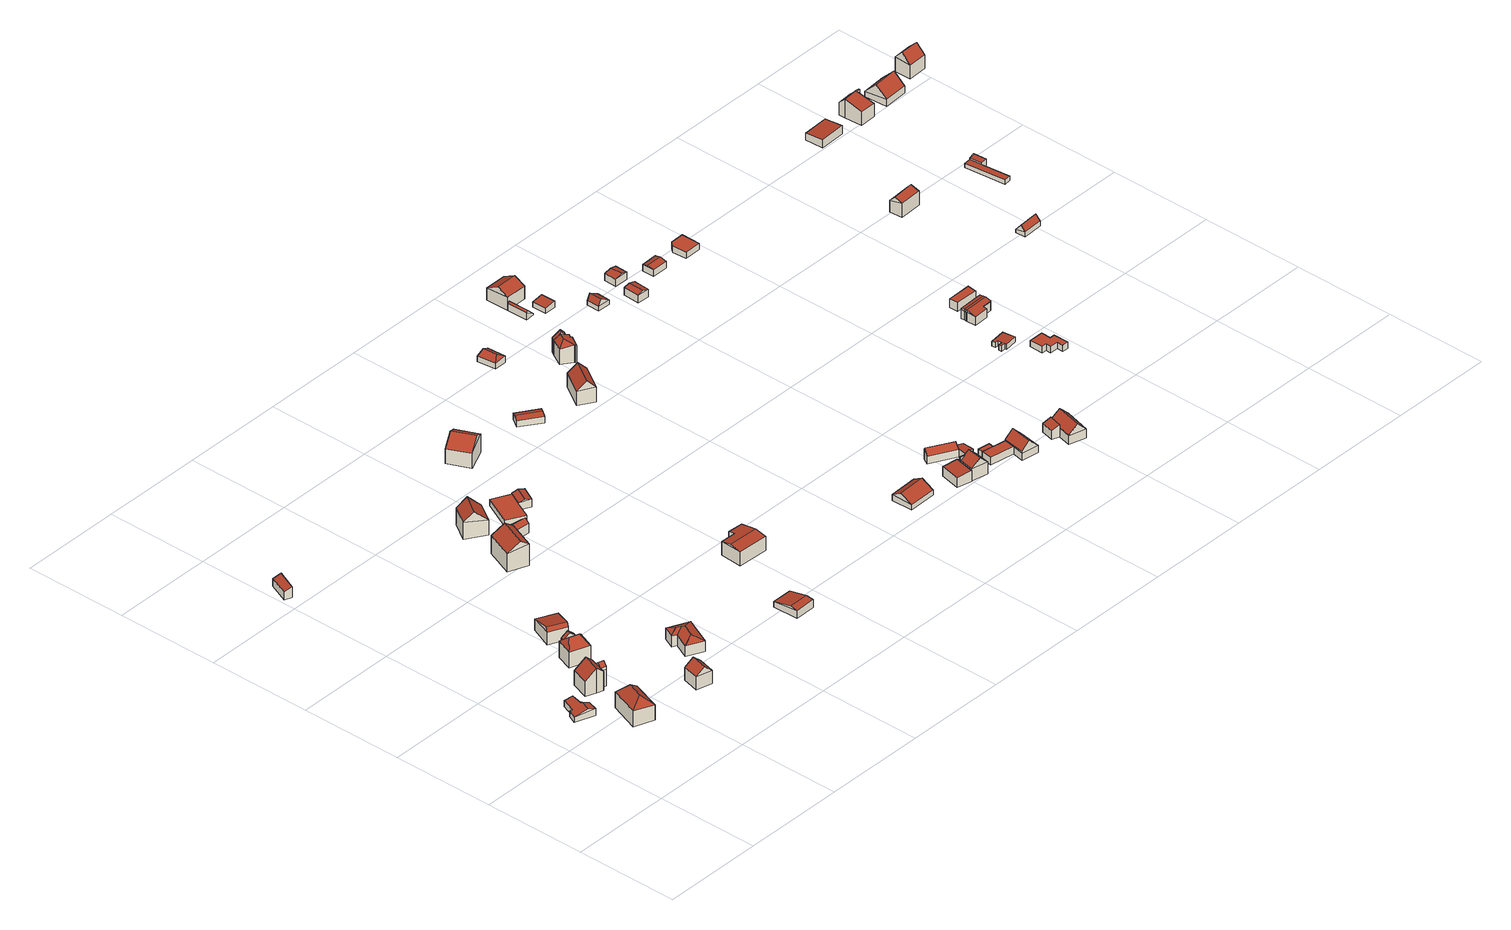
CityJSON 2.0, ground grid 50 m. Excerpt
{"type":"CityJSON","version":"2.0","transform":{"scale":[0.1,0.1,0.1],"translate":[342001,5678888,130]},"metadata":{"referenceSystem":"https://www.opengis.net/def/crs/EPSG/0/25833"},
"CityObjects":{
"building1":{"type":"Building","attributes":{"Dachtyp_tdc":"tdcFreeFormRoof","Gemeindeschluessel":14729160,"Dachneigung":15.78,"QualitaetDacherkennung":44,"Geometrietyp2DReferenz":"3000","function":"31001_9998","roofType":"5000","measuredHeight":4.39},"geometry":[{"type":"MultiSurface","lod":"2","boundaries":[[[0,1,2,3]],[[1,4,5,2]],[[4,6,7,5]],[[6,8,9,7]],[[8,10,11,9]],[[10,12,13,11]],[[12,14,15,13]],[[14,0,3,15]],[[16,17,10,8,6,4,1,0]],[[14,12,17,16]],[[12,10,17]],[[0,14,16]],[[3,2,5,7,9,11,13,15]]],"semantics":{"surfaces":[{"type":"WallSurface"},{"type":"RoofSurface"},{"type":"GroundSurface"}],"values":[0,0,0,0,0,0,0,0,1,1,0,0,2]}}]},
"building2":{"type":"Building","attributes":{"Gemeindeschluessel":14729160,"Dachtyp_tdc":"tdcHipRoof","Dachneigung":43.1,"QualitaetDacherkennung":54,"Geometrietyp2DReferenz":"3000","function":"31001_9998","roofType":"3200","measuredHeight":12.59},"geometry":[{"type":"MultiSurface","lod":"2","boundaries":[[[18,19,20,21]],[[19,22,23,20]],[[22,24,25,23]],[[24,18,21,25]],[[22,19,26]],[[18,24,27]],[[19,18,27,26]],[[24,22,26,27]],[[21,20,23,25]]],"semantics":{"surfaces":[{"type":"WallSurface"},{"type":"RoofSurface"},{"type":"GroundSurface"}],"values":[0,0,0,0,1,1,1,1,2]}}]},
"building3":{"type":"Building","attributes":{"Gemeindeschluessel":14729160,"Geometrietyp2DReferenz":"3000","function":"31001_9998","roofType":"9999"},"children":["building3-1","building3-2"]},
"building3-1":{"type":"BuildingPart","attributes":{"Dachtyp_tdc":"tdcGableRoof","Dachneigung":42.29,"QualitaetDacherkennung":37,"Geometrietyp2DReferenz":"3000","roofType":"3100","measuredHeight":12.21},"parents":["building3"],"geometry":[{"type":"MultiSurface","lod":"2","boundaries":[[[28,29,30,31,32]],[[29,33,34,30]],[[33,35,36,34]],[[35,37,38,36]],[[37,39,40,38]],[[39,41,42,40]],[[41,43,44,42]],[[43,45,46,44]],[[45,47,46]],[[41,39,37,35]],[[35,33,29,28,48,45,43,41]],[[31,30,34,36,38,40,42,44,46]],[[48,47,45]],[[32,31,46,47]],[[28,32,47,48]]],"semantics":{"surfaces":[{"type":"WallSurface"},{"type":"RoofSurface"},{"type":"GroundSurface"},{"type":"ClosureSurface"}],"values":[0,0,0,0,0,0,0,0,0,1,1,2,0,3,3]}}]},
"building3-2":{"type":"BuildingPart","attributes":{"Dachtyp_tdc":"tdcGableRoof","Dachneigung":42.55,"QualitaetDacherkennung":72,"Geometrietyp2DReferenz":"3000","roofType":"3100","measuredHeight":11.55},"parents":["building3"],"geometry":[{"type":"MultiSurface","lod":"2","boundaries":[[[49,32,31,30]],[[47,50,51,46]],[[50,52,53,51]],[[52,49,30,53]],[[29,54,55,56,28]],[[47,48,56,55,50]],[[49,29,28,32]],[[52,54,29,49]],[[50,55,54,52]],[[30,31,46,51,53]],[[46,31,32,47]],[[28,56,48]],[[32,28,48,47]]],"semantics":{"surfaces":[{"type":"WallSurface"},{"type":"RoofSurface"},{"type":"GroundSurface"},{"type":"ClosureSurface"}],"values":[0,0,0,0,1,1,0,0,0,2,3,0,3]}}]},
"building4":{"type":"Building","attributes":{"Dachtyp_tdc":"tdcGableRoof","Gemeindeschluessel":14729160,"Dachneigung":39.37,"QualitaetDacherkennung":72,"Geometrietyp2DReferenz":"3000","function":"31001_9998","roofType":"3100","measuredHeight":9.88},"geometry":[{"type":"MultiSurface","lod":"2","boundaries":[[[57,58,59,60]],[[58,61,62,59]],[[61,63,64,62]],[[63,57,60,64]],[[61,58,65]],[[57,63,66]],[[58,57,66,65]],[[63,61,65,66]],[[60,59,62,64]]],"semantics":{"surfaces":[{"type":"WallSurface"},{"type":"RoofSurface"},{"type":"GroundSurface"}],"values":[0,0,0,0,0,0,1,1,2]}}]},
"building5":{"type":"Building","attributes":{"Gemeindeschluessel":14729160,"Geometrietyp2DReferenz":"3000","function":"31001_9998","roofType":"9999"},"children":["building5-1","building5-2"]},
"building5-1":{"type":"BuildingPart","attributes":{"Dachtyp_tdc":"tdcHipRoof","Dachneigung":42.04,"QualitaetDacherkennung":51,"Geometrietyp2DReferenz":"3000","roofType":"3200","measuredHeight":11.71},"parents":["building5"],"geometry":[{"type":"MultiSurface","lod":"2","boundaries":[[[67,68,69,70]],[[68,71,72,69]],[[71,73,72]],[[74,75,76]],[[74,77,78,75]],[[77,79,80,78]],[[79,67,70,80]],[[68,67,81]],[[79,77,82]],[[67,79,82,81]],[[71,68,81,82,77,74,83]],[[70,69,72,75,78,80]],[[83,73,71]],[[76,75,72,73]],[[76,73,83,74]]],"semantics":{"surfaces":[{"type":"WallSurface"},{"type":"RoofSurface"},{"type":"GroundSurface"},{"type":"ClosureSurface"}],"values":[0,0,0,0,0,0,0,1,1,1,1,2,0,3,3]}}]},
"building5-2":{"type":"BuildingPart","attributes":{"Dachtyp_tdc":"tdcGableRoof","Dachneigung":41.2,"QualitaetDacherkennung":35,"Geometrietyp2DReferenz":"3000","roofType":"3100","measuredHeight":10.61},"parents":["building5"],"geometry":[{"type":"MultiSurface","lod":"2","boundaries":[[[84,76,75,85]],[[73,86,87,72]],[[86,84,85,87]],[[84,86,88]],[[76,84,88,89,74]],[[86,73,83,89,88]],[[85,75,72,87]],[[73,72,75,76]],[[74,89,83]],[[76,74,83,73]]],"semantics":{"surfaces":[{"type":"WallSurface"},{"type":"RoofSurface"},{"type":"GroundSurface"},{"type":"ClosureSurface"}],"values":[0,0,0,0,1,1,2,3,0,3]}}]},
"building6":{"type":"Building","attributes":{"Dachtyp_tdc":"tdcPolyFlatRoof","Gemeindeschluessel":14729160,"Dachneigung":21.93,"QualitaetDacherkennung":85,"Geometrietyp2DReferenz":"3000","function":"31001_2000","roofType":"2100","measuredHeight":5.42},"geometry":[{"type":"MultiSurface","lod":"2","boundaries":[[[90,91,92,93]],[[91,94,95,92]],[[94,96,97,95]],[[96,90,93,97]],[[96,94,91,90]],[[93,92,95,97]]],"semantics":{"surfaces":[{"type":"WallSurface"},{"type":"RoofSurface"},{"type":"GroundSurface"}],"values":[0,0,0,0,1,2]}}]},
"building7":{"type":"Building","attributes":{"Dachtyp_tdc":"tdcGableRoof","Gemeindeschluessel":14729160,"Dachneigung":13.6,"QualitaetDacherkennung":39,"Geometrietyp2DReferenz":"3000","function":"31001_9998","roofType":"3100","measuredHeight":8.2},"geometry":[{"type":"MultiSurface","lod":"2","boundaries":[[[98,99,100,101]],[[99,102,103,100]],[[102,104,105,103]],[[104,98,101,105]],[[102,99,106]],[[98,104,107]],[[99,98,107,106]],[[104,102,106,107]],[[101,100,103,105]]],"semantics":{"surfaces":[{"type":"WallSurface"},{"type":"RoofSurface"},{"type":"GroundSurface"}],"values":[0,0,0,0,0,0,1,1,2]}}]},
"building8":{"type":"Building","attributes":{"Dachtyp_tdc":"tdcFreeFormRoof","Gemeindeschluessel":14729160,"Dachneigung":24.15,"QualitaetDacherkennung":63,"Geometrietyp2DReferenz":"3000","function":"31001_9998","roofType":"5000","measuredHeight":7.41},"geometry":[{"type":"MultiSurface","lod":"2","boundaries":[[[108,109,110,111]],[[109,112,113,110]],[[112,114,115,113]],[[114,116,117,115]],[[116,118,119,117]],[[118,108,111,119]],[[120,118,116]],[[121,120,116,114]],[[122,123,121,114,112]],[[122,112,109]],[[123,122,109,108]],[[120,121,123,108,118]],[[111,110,113,115,117,119]]],"semantics":{"surfaces":[{"type":"WallSurface"},{"type":"RoofSurface"},{"type":"GroundSurface"}],"values":[0,0,0,0,0,0,1,1,1,1,1,1,2]}}]},
"building9":{"type":"Building","attributes":{"Dachtyp_tdc":"tdcGableRoof","Gemeindeschluessel":14729160,"Dachneigung":10.06,"QualitaetDacherkennung":46,"Geometrietyp2DReferenz":"3000","function":"31001_9998","roofType":"3100","measuredHeight":4.58},"geometry":[{"type":"MultiSurface","lod":"2","boundaries":[[[124,125,126,127]],[[125,128,129,126]],[[128,130,131,129]],[[130,124,127,131]],[[128,125,132]],[[124,130,133]],[[125,124,133,132]],[[130,128,132,133]],[[127,126,129,131]]],"semantics":{"surfaces":[{"type":"WallSurface"},{"type":"RoofSurface"},{"type":"GroundSurface"}],"values":[0,0,0,0,0,0,1,1,2]}}]},
"building10":{"type":"Building","attributes":{"Dachtyp_tdc":"tdcGableRoof","Gemeindeschluessel":14729160,"Dachneigung":33.8,"QualitaetDacherkennung":54,"Geometrietyp2DReferenz":"3000","function":"31001_9998","roofType":"3100","measuredHeight":13.29},"geometry":[{"type":"MultiSurface","lod":"2","boundaries":[[[134,135,136,137]],[[135,138,139,136]],[[138,140,141,139]],[[140,134,137,141]],[[138,135,142]],[[134,140,143]],[[135,134,143,142]],[[140,138,142,143]],[[137,136,139,141]]],"semantics":{"surfaces":[{"type":"WallSurface"},{"type":"RoofSurface"},{"type":"GroundSurface"}],"values":[0,0,0,0,0,0,1,1,2]}}]},
"building11":{"type":"Building","attributes":{"Dachtyp_tdc":"tdcFreeFormRoof","Gemeindeschluessel":14729160,"Dachneigung":38.98,"QualitaetDacherkennung":52,"Geometrietyp2DReferenz":"3000","function":"31001_9998","roofType":"5000","measuredHeight":6.26},"geometry":[{"type":"MultiSurface","lod":"2","boundaries":[[[144,145,146,147]],[[145,148,149,146]],[[148,150,151,149]],[[150,152,153,151]],[[152,154,155,153]],[[154,156,157,155]],[[156,158,159,157]],[[158,160,161,159]],[[160,144,147,161]],[[144,162,163,145]],[[162,160,158,156,154,152,150,148,163]],[[144,160,162]],[[148,145,163]],[[147,146,149,151,153,155,157,159,161]]],"semantics":{"surfaces":[{"type":"WallSurface"},{"type":"RoofSurface"},{"type":"GroundSurface"}],"values":[0,0,0,0,0,0,0,0,0,1,1,0,0,2]}}]},
"building12":{"type":"Building","attributes":{"Dachtyp_tdc":"tdcGableRoof","Gemeindeschluessel":14729160,"Dachneigung":41.48,"QualitaetDacherkennung":43,"Geometrietyp2DReferenz":"3000","function":"31001_9998","roofType":"3100","measuredHeight":13.01},"geometry":[{"type":"MultiSurface","lod":"2","boundaries":[[[164,165,166,167]],[[165,168,169,166]],[[168,170,171,169]],[[170,164,167,171]],[[168,165,172]],[[164,170,173]],[[165,164,173,172]],[[170,168,172,173]],[[167,166,169,171]]],"semantics":{"surfaces":[{"type":"WallSurface"},{"type":"RoofSurface"},{"type":"GroundSurface"}],"values":[0,0,0,0,0,0,1,1,2]}}]},
"building13":{"type":"Building","attributes":{"Dachtyp_tdc":"tdcFreeFormRoof","Gemeindeschluessel":14729160,"Dachneigung":10.41,"QualitaetDacherkennung":67,"Geometrietyp2DReferenz":"3000","function":"31001_9998","roofType":"5000","measuredHeight":7.82},"geometry":[{"type":"MultiSurface","lod":"2","boundaries":[[[174,175,176,177]],[[175,178,179,176]],[[178,180,181,179]],[[180,182,183,181]],[[182,184,185,183]],[[184,174,177,185]],[[174,186,187,175]],[[186,184,182,180,178,187]],[[178,175,187]],[[174,184,186]],[[177,176,179,181,183,185]]],"semantics":{"surfaces":[{"type":"WallSurface"},{"type":"RoofSurface"},{"type":"GroundSurface"}],"values":[0,0,0,0,0,0,1,1,0,0,2]}}]},
"building14":{"type":"Building","attributes":{"Gemeindeschluessel":14729160,"Geometrietyp2DReferenz":"3000","function":"31001_9998","roofType":"9999"},"children":["building14-1","building14-2"]},
"building14-1":{"type":"BuildingPart","attributes":{"Dachtyp_tdc":"tdcPolyFlatRoof","Dachneigung":0,"QualitaetDacherkennung":0,"Geometrietyp2DReferenz":"3000","roofType":"9999","measuredHeight":3},"parents":["building14"],"geometry":[{"type":"MultiSurface","lod":"2","boundaries":[[[188,189,190,191,192]],[[192,191,193,194]],[[191,190,195,193]],[[190,189,196,195]],[[188,192,194,197]],[[194,193,195,196,197]],[[197,196,189,188]]],"semantics":{"surfaces":[{"type":"RoofSurface"},{"type":"WallSurface"},{"type":"GroundSurface"},{"type":"ClosureSurface"}],"values":[0,1,1,1,1,2,3]}}]},
"building14-2":{"type":"BuildingPart","attributes":{"Dachtyp_tdc":"tdcGableRoof","Dachneigung":21.95,"QualitaetDacherkennung":42,"Geometrietyp2DReferenz":"3000","roofType":"3100","measuredHeight":4.73},"parents":["building14"],"geometry":[{"type":"MultiSurface","lod":"2","boundaries":[[[198,199,200,201]],[[199,202,188,197,200]],[[203,198,201,196,189]],[[202,199,204]],[[198,203,205]],[[199,198,205,204]],[[203,202,204,205]],[[201,200,197,196]],[[203,189,188,202]],[[189,196,197,188]]],"semantics":{"surfaces":[{"type":"WallSurface"},{"type":"RoofSurface"},{"type":"GroundSurface"},{"type":"ClosureSurface"}],"values":[0,0,0,0,0,1,1,2,0,3]}}]},
"building15":{"type":"Building","attributes":{"Dachtyp_tdc":"tdcGableRoof","Gemeindeschluessel":14729160,"Dachneigung":32.4,"QualitaetDacherkennung":61,"Geometrietyp2DReferenz":"3000","function":"31001_9998","roofType":"3100","measuredHeight":11.78},"geometry":[{"type":"MultiSurface","lod":"2","boundaries":[[[206,207,208,209]],[[207,210,211,208]],[[210,212,213,211]],[[212,206,209,213]],[[210,207,214]],[[206,212,215]],[[207,206,215,214]],[[212,210,214,215]],[[209,208,211,213]]],"semantics":{"surfaces":[{"type":"WallSurface"},{"type":"RoofSurface"},{"type":"GroundSurface"}],"values":[0,0,0,0,0,0,1,1,2]}}]},
"building16":{"type":"Building","attributes":{"Dachtyp_tdc":"tdcGableRoof","Gemeindeschluessel":14729160,"Dachneigung":29.49,"QualitaetDacherkennung":84,"Geometrietyp2DReferenz":"3000","function":"31001_9998","roofType":"3100","measuredHeight":5.77},"geometry":[{"type":"MultiSurface","lod":"2","boundaries":[[[216,217,218,219]],[[217,220,221,218]],[[220,222,223,221]],[[222,216,219,223]],[[220,217,224]],[[216,222,225]],[[217,216,225,224]],[[222,220,224,225]],[[219,218,221,223]]],"semantics":{"surfaces":[{"type":"WallSurface"},{"type":"RoofSurface"},{"type":"GroundSurface"}],"values":[0,0,0,0,0,0,1,1,2]}}]},
"building17":{"type":"Building","attributes":{"Dachtyp_tdc":"tdcGableRoof","Gemeindeschluessel":14729160,"Dachneigung":13.82,"QualitaetDacherkennung":46,"Geometrietyp2DReferenz":"3000","function":"31001_9998","roofType":"3100","measuredHeight":3.75},"geometry":[{"type":"MultiSurface","lod":"2","boundaries":[[[226,227,228,229]],[[227,230,231,228]],[[230,232,233,231]],[[232,226,229,233]],[[230,227,234]],[[226,232,235]],[[227,226,235,234]],[[232,230,234,235]],[[229,228,231,233]]],"semantics":{"surfaces":[{"type":"WallSurface"},{"type":"RoofSurface"},{"type":"GroundSurface"}],"values":[0,0,0,0,0,0,1,1,2]}}]},
"building18":{"type":"Building","attributes":{"Gemeindeschluessel":14729160,"Geometrietyp2DReferenz":"3000","function":"31001_9998","roofType":"9999"},"children":["building18-1","building18-2"]},
"building18-1":{"type":"BuildingPart","attributes":{"Dachtyp_tdc":"tdcPolyFlatRoof","Dachneigung":4.32,"QualitaetDacherkennung":76,"Geometrietyp2DReferenz":"3000","roofType":"2100","measuredHeight":5.36},"parents":["building18"],"geometry":[{"type":"MultiSurface","lod":"2","boundaries":[[[236,237,238,239,240]],[[241,242,243,244]],[[242,245,246,243]],[[245,236,240,246]],[[245,242,241,247,237,236]],[[240,239,244,243,246]],[[247,238,237]],[[244,239,238,247,241]]],"semantics":{"surfaces":[{"type":"WallSurface"},{"type":"RoofSurface"},{"type":"GroundSurface"},{"type":"ClosureSurface"}],"values":[0,0,0,0,1,2,0,3]}}]},
"building18-2":{"type":"BuildingPart","attributes":{"Dachtyp_tdc":"tdcGableRoof","Dachneigung":67.77,"QualitaetDacherkennung":20,"Geometrietyp2DReferenz":"3000","roofType":"3100","measuredHeight":7.84},"parents":["building18"],"geometry":[{"type":"MultiSurface","lod":"2","boundaries":[[[248,249,241,244,250]],[[238,251,252,239]],[[251,248,250,252]],[[238,247,249,253]],[[248,251,254]],[[249,248,254,253]],[[251,238,253,254]],[[250,244,239,252]],[[247,241,249]],[[238,239,244,241,247]]],"semantics":{"surfaces":[{"type":"WallSurface"},{"type":"RoofSurface"},{"type":"GroundSurface"},{"type":"ClosureSurface"}],"values":[0,0,0,0,0,1,1,2,0,3]}}]},
"building19":{"type":"Building","attributes":{"Dachtyp_tdc":"tdcFreeFormRoof","Gemeindeschluessel":14729160,"Dachneigung":42.91,"QualitaetDacherkennung":80,"Geometrietyp2DReferenz":"3000","function":"31001_9998","roofType":"5000","measuredHeight":9.68},"geometry":[{"type":"MultiSurface","lod":"2","boundaries":[[[255,256,257,258]],[[256,259,260,257]],[[259,261,262,260]],[[261,263,264,262]],[[263,255,258,264]],[[265,266,259,256]],[[255,263,267,266,265]],[[261,267,263]],[[259,266,267,261]],[[255,265,256]],[[258,257,260,262,264]]],"semantics":{"surfaces":[{"type":"WallSurface"},{"type":"RoofSurface"},{"type":"GroundSurface"}],"values":[0,0,0,0,0,1,1,0,0,0,2]}}]},
"building20":{"type":"Building","attributes":{"Dachtyp_tdc":"tdcHipAndGableRoof","Gemeindeschluessel":14729160,"Dachneigung":26.84,"QualitaetDacherkennung":78,"Geometrietyp2DReferenz":"3000","function":"31001_9998","roofType":"5000","measuredHeight":4.52},"geometry":[{"type":"MultiSurface","lod":"2","boundaries":[[[268,269,270,271]],[[269,272,273,270]],[[272,274,275,273]],[[274,268,271,275]],[[272,269,276]],[[268,274,277]],[[269,268,277,276]],[[274,272,276,277]],[[271,270,273,275]]],"semantics":{"surfaces":[{"type":"WallSurface"},{"type":"RoofSurface"},{"type":"GroundSurface"}],"values":[0,0,0,0,1,0,1,1,2]}}]},
"building21":{"type":"Building","attributes":{"Gemeindeschluessel":14729160,"Geometrietyp2DReferenz":"3000","function":"31001_9998","roofType":"9999"},"children":["building21-1","building21-2"]},
"building21-1":{"type":"BuildingPart","attributes":{"Dachtyp_tdc":"tdcGableRoof","Dachneigung":48.45,"QualitaetDacherkennung":64,"Geometrietyp2DReferenz":"3000","roofType":"3100","measuredHeight":6.43},"parents":["building21"],"geometry":[{"type":"MultiSurface","lod":"2","boundaries":[[[278,279,280,281]],[[279,282,283,280]],[[282,284,285,286,283]],[[282,279,287]],[[278,288,284,289]],[[279,278,289,287]],[[284,282,287,289]],[[281,280,283,286]],[[288,285,284]],[[278,281,286,285,288]]],"semantics":{"surfaces":[{"type":"WallSurface"},{"type":"RoofSurface"},{"type":"GroundSurface"},{"type":"ClosureSurface"}],"values":[0,0,0,0,0,1,1,2,0,3]}}]},
"building21-2":{"type":"BuildingPart","attributes":{"Dachtyp_tdc":"tdcPolyFlatRoof","Dachneigung":4.22,"QualitaetDacherkennung":86,"Geometrietyp2DReferenz":"3000","roofType":"2100","measuredHeight":4.33},"parents":["building21"],"geometry":[{"type":"MultiSurface","lod":"2","boundaries":[[[290,291,278,281,292]],[[285,293,294,286]],[[293,295,296,294]],[[295,290,292,296]],[[295,293,285,288,291,290]],[[292,281,286,294,296]],[[288,278,291]],[[285,286,281,278,288]]],"semantics":{"surfaces":[{"type":"WallSurface"},{"type":"RoofSurface"},{"type":"GroundSurface"},{"type":"ClosureSurface"}],"values":[0,0,0,0,1,2,0,3]}}]},
"building22":{"type":"Building","attributes":{"Dachtyp_tdc":"tdcGableRoof","Gemeindeschluessel":14729160,"Dachneigung":42.05,"QualitaetDacherkennung":57,"Geometrietyp2DReferenz":"3000","function":"31001_9998","roofType":"3100","measuredHeight":11.28},"geometry":[{"type":"MultiSurface","lod":"2","boundaries":[[[297,298,299,300]],[[298,301,302,299]],[[301,303,304,302]],[[303,297,300,304]],[[301,298,305]],[[297,303,306]],[[298,297,306,305]],[[303,301,305,306]],[[300,299,302,304]]],"semantics":{"surfaces":[{"type":"WallSurface"},{"type":"RoofSurface"},{"type":"GroundSurface"}],"values":[0,0,0,0,0,0,1,1,2]}}]},
"building23":{"type":"Building","attributes":{"Gemeindeschluessel":14729160,"Geometrietyp2DReferenz":"3000","function":"31001_9998","roofType":"9999"},"children":["building23-1","building23-2"]},
"building23-1":{"type":"BuildingPart","attributes":{"Dachtyp_tdc":"tdcPolyFlatRoof","Dachneigung":0,"QualitaetDacherkennung":80,"Geometrietyp2DReferenz":"3000","roofType":"1000","measuredHeight":3.8},"parents":["building23"],"geometry":[{"type":"MultiSurface","lod":"2","boundaries":[[[307,308,309,310]],[[308,311,312,309]],[[311,313,314,312]],[[315,307,310,316]],[[315,313,311,308,307]],[[310,309,312,314,316]],[[316,314,313,315]]],"semantics":{"surfaces":[{"type":"WallSurface"},{"type":"RoofSurface"},{"type":"GroundSurface"},{"type":"ClosureSurface"}],"values":[0,0,0,0,1,2,3]}}]},
"building23-2":{"type":"BuildingPart","attributes":{"Dachtyp_tdc":"tdcPolyFlatRoof","Dachneigung":0,"QualitaetDacherkennung":75,"Geometrietyp2DReferenz":"3000","roofType":"1000","measuredHeight":3.8},"parents":["building23"],"geometry":[{"type":"MultiSurface","lod":"2","boundaries":[[[317,318,314,313]],[[317,319,320,318]],[[319,315,316,320]],[[315,319,317,313]],[[314,318,320,316]],[[313,314,316,315]]],"semantics":{"surfaces":[{"type":"WallSurface"},{"type":"RoofSurface"},{"type":"GroundSurface"},{"type":"ClosureSurface"}],"values":[0,0,0,1,2,3]}}]},
"building24":{"type":"Building","attributes":{"Gemeindeschluessel":14729160,"Geometrietyp2DReferenz":"3000","function":"31001_9998","roofType":"9999"},"children":["building24-1","building24-2"]},
"building24-1":{"type":"BuildingPart","attributes":{"Dachtyp_tdc":"tdcHipAndGableRoof","Dachneigung":17.71,"QualitaetDacherkennung":34,"Geometrietyp2DReferenz":"3000","roofType":"5000","measuredHeight":9.92},"parents":["building24"],"geometry":[{"type":"MultiSurface","lod":"2","boundaries":[[[321,322,323,324,325]],[[322,326,327,323]],[[326,328,329,327]],[[328,330,331,329]],[[330,332,333,331]],[[332,334,335,333]],[[334,336,337,335]],[[336,338,339,340,337]],[[336,334,341]],[[334,332,330,328,326,322,321,342,343,341]],[[343,344,338,336,341]],[[324,323,327,329,331,333,335,337,340,345]],[[344,339,338]],[[345,340,339,346]],[[346,339,344,343]],[[321,325,342]],[[325,324,345,346]],[[325,346,343,342]]],"semantics":{"surfaces":[{"type":"WallSurface"},{"type":"RoofSurface"},{"type":"GroundSurface"},{"type":"ClosureSurface"}],"values":[0,0,0,0,0,0,0,0,1,1,1,2,0,3,3,0,3,3]}}]},
"building24-2":{"type":"BuildingPart","attributes":{"Dachtyp_tdc":"tdcGableRoof","Dachneigung":44.93,"QualitaetDacherkennung":62,"Geometrietyp2DReferenz":"3000","roofType":"3100","measuredHeight":10.61},"parents":["building24"],"geometry":[{"type":"MultiSurface","lod":"2","boundaries":[[[339,347,348,340]],[[347,349,350,348]],[[349,325,324,350]],[[349,347,351]],[[347,339,344,352,351]],[[325,349,351,352,342]],[[340,348,350,324,345]],[[339,340,345,346]],[[346,345,324,325]],[[342,352,344,343]],[[346,343,344,339]],[[325,342,343,346]]],"semantics":{"surfaces":[{"type":"WallSurface"},{"type":"RoofSurface"},{"type":"GroundSurface"},{"type":"ClosureSurface"}],"values":[0,0,0,0,1,1,2,3,3,0,3,3]}}]},
"building25":{"type":"Building","attributes":{"Dachtyp_tdc":"tdcGableRoof","Gemeindeschluessel":14729160,"Dachneigung":45.13,"QualitaetDacherkennung":85,"Geometrietyp2DReferenz":"3000","function":"31001_9998","roofType":"3100","measuredHeight":8.24},"geometry":[{"type":"MultiSurface","lod":"2","boundaries":[[[353,354,355,356]],[[354,357,358,355]],[[357,359,360,358]],[[359,361,362,360]],[[361,353,356,362]],[[361,363,364,353]],[[365,366,364,363,367]],[[359,367,363,361]],[[357,365,367,359]],[[354,366,365,357]],[[353,364,366,354]],[[356,355,358,360,362]]],"semantics":{"surfaces":[{"type":"WallSurface"},{"type":"RoofSurface"},{"type":"GroundSurface"}],"values":[0,0,0,0,0,1,1,0,0,0,0,2]}}]},
"building26":{"type":"Building","attributes":{"Gemeindeschluessel":14729160,"Geometrietyp2DReferenz":"3000","function":"31001_9998","roofType":"9999"},"children":["building26-1","building26-2"]},
"building26-1":{"type":"BuildingPart","attributes":{"Dachtyp_tdc":"tdcGableRoof","Dachneigung":45.4,"QualitaetDacherkennung":64,"Geometrietyp2DReferenz":"3000","roofType":"3100","measuredHeight":4.21},"parents":["building26"],"geometry":[{"type":"MultiSurface","lod":"2","boundaries":[[[368,369,370,371]],[[372,373,374,375]],[[373,368,371,374]],[[368,373,376]],[[369,368,376,377]],[[373,372,377,376]],[[371,370,375,374]],[[372,375,370,369]],[[372,369,377]]],"semantics":{"surfaces":[{"type":"WallSurface"},{"type":"RoofSurface"},{"type":"GroundSurface"},{"type":"ClosureSurface"}],"values":[0,0,0,0,1,1,2,3,3]}}]},
"building26-2":{"type":"BuildingPart","attributes":{"Dachtyp_tdc":"tdcGableRoof","Dachneigung":28.82,"QualitaetDacherkennung":89,"Geometrietyp2DReferenz":"3000","roofType":"3100","measuredHeight":9.4},"parents":["building26"],"geometry":[{"type":"MultiSurface","lod":"2","boundaries":[[[378,379,380,381]],[[379,382,383,380]],[[384,378,381,370,369]],[[382,379,385]],[[378,384,386]],[[379,378,386,385]],[[384,382,385,386]],[[381,380,383,375,370]],[[384,369,377,372,375,383,382]],[[369,370,375,372]],[[377,369,372]]],"semantics":{"surfaces":[{"type":"WallSurface"},{"type":"RoofSurface"},{"type":"GroundSurface"},{"type":"ClosureSurface"}],"values":[0,0,0,0,0,1,1,2,0,3,3]}}]},
"building27":{"type":"Building","attributes":{"Gemeindeschluessel":14729160,"Geometrietyp2DReferenz":"3000","function":"31001_9998","roofType":"9999"},"children":["building27-1","building27-2"]},
"building27-1":{"type":"BuildingPart","attributes":{"Dachtyp_tdc":"tdcGableRoof","Dachneigung":43.97,"QualitaetDacherkennung":73,"Geometrietyp2DReferenz":"3000","roofType":"3100","measuredHeight":8.63},"parents":["building27"],"geometry":[{"type":"MultiSurface","lod":"2","boundaries":[[[387,388,389,390]],[[388,391,392,389]],[[391,393,394,392]],[[393,395,396,394]],[[397,398,399,400,401]],[[391,402,401,400]],[[388,402,391]],[[387,397,401,402,388]],[[393,399,398,395]],[[391,400,399,393]],[[396,390,389,392,394]],[[390,396,395,387]],[[395,398,397,387]]],"semantics":{"surfaces":[{"type":"WallSurface"},{"type":"RoofSurface"},{"type":"GroundSurface"},{"type":"ClosureSurface"}],"values":[0,0,0,0,1,1,0,0,0,0,2,3,3]}}]},
"building27-2":{"type":"BuildingPart","attributes":{"Dachtyp_tdc":"tdcPolyFlatRoof","Dachneigung":23.12,"QualitaetDacherkennung":74,"Geometrietyp2DReferenz":"3000","roofType":"2100","measuredHeight":5.92},"parents":["building27"],"geometry":[{"type":"MultiSurface","lod":"2","boundaries":[[[403,404,405,396,395,398]],[[404,406,407,405]],[[406,408,397,387,390,407]],[[408,406,404,403]],[[396,405,407,390]],[[398,397,408,403]],[[395,396,390,387]],[[395,387,397,398]]],"semantics":{"surfaces":[{"type":"WallSurface"},{"type":"RoofSurface"},{"type":"GroundSurface"},{"type":"ClosureSurface"}],"values":[0,0,0,1,2,0,3,3]}}]},
"building28":{"type":"Building","attributes":{"Dachtyp_tdc":"tdcPolyFlatRoof","Gemeindeschluessel":14729160,"Dachneigung":7.46,"QualitaetDacherkennung":95,"Geometrietyp2DReferenz":"3000","function":"31001_9998","roofType":"2100","measuredHeight":3.3},"geometry":[{"type":"MultiSurface","lod":"2","boundaries":[[[409,410,411,412]],[[410,413,414,411]],[[413,415,416,414]],[[415,409,412,416]],[[415,413,410,409]],[[412,411,414,416]]],"semantics":{"surfaces":[{"type":"WallSurface"},{"type":"RoofSurface"},{"type":"GroundSurface"}],"values":[0,0,0,0,1,2]}}]},
"building29":{"type":"Building","attributes":{"Dachtyp_tdc":"tdcGableRoof","Gemeindeschluessel":14729160,"Dachneigung":32.28,"QualitaetDacherkennung":12,"Geometrietyp2DReferenz":"3000","function":"31001_9998","roofType":"3100","measuredHeight":5.38},"geometry":[{"type":"MultiSurface","lod":"2","boundaries":[[[417,418,419,420]],[[418,421,422,419]],[[421,423,424,422]],[[423,417,420,424]],[[421,418,425]],[[417,423,426]],[[418,417,426,425]],[[423,421,425,426]],[[420,419,422,424]]],"semantics":{"surfaces":[{"type":"WallSurface"},{"type":"RoofSurface"},{"type":"GroundSurface"}],"values":[0,0,0,0,0,0,1,1,2]}}]},
"building30":{"type":"Building","attributes":{"Dachtyp_tdc":"tdcGableRoof","Gemeindeschluessel":14729160,"Dachneigung":14.39,"QualitaetDacherkennung":84,"Geometrietyp2DReferenz":"3000","function":"31001_9998","roofType":"3100","measuredHeight":4.55},"geometry":[{"type":"MultiSurface","lod":"2","boundaries":[[[427,428,429,430]],[[428,431,432,429]],[[431,433,434,432]],[[433,427,430,434]],[[431,428,435]],[[427,433,436]],[[428,427,436,435]],[[433,431,435,436]],[[430,429,432,434]]],"semantics":{"surfaces":[{"type":"WallSurface"},{"type":"RoofSurface"},{"type":"GroundSurface"}],"values":[0,0,0,0,0,0,1,1,2]}}]},
"building31":{"type":"Building","attributes":{"Dachtyp_tdc":"tdcGableRoof","Gemeindeschluessel":14729160,"Dachneigung":14.29,"QualitaetDacherkennung":89,"Geometrietyp2DReferenz":"3000","function":"31001_9998","roofType":"3100","measuredHeight":4.46},"geometry":[{"type":"MultiSurface","lod":"2","boundaries":[[[437,438,439,440]],[[438,441,442,439]],[[441,443,444,442]],[[443,437,440,444]],[[441,438,445]],[[437,443,446]],[[438,437,446,445]],[[443,441,445,446]],[[440,439,442,444]]],"semantics":{"surfaces":[{"type":"WallSurface"},{"type":"RoofSurface"},{"type":"GroundSurface"}],"values":[0,0,0,0,0,0,1,1,2]}}]},
"building32":{"type":"Building","attributes":{"Dachtyp_tdc":"tdcGableRoof","Gemeindeschluessel":14729160,"Dachneigung":14.96,"QualitaetDacherkennung":91,"Geometrietyp2DReferenz":"3000","function":"31001_9998","roofType":"3100","measuredHeight":4.06},"geometry":[{"type":"MultiSurface","lod":"2","boundaries":[[[447,448,449,450]],[[448,451,452,449]],[[451,453,454,452]],[[453,447,450,454]],[[451,448,455]],[[447,453,456]],[[448,447,456,455]],[[453,451,455,456]],[[450,449,452,454]]],"semantics":{"surfaces":[{"type":"WallSurface"},{"type":"RoofSurface"},{"type":"GroundSurface"}],"values":[0,0,0,0,0,0,1,1,2]}}]},
"building33":{"type":"Building","attributes":{"Dachtyp_tdc":"tdcPolyFlatRoof","Gemeindeschluessel":14729160,"Dachneigung":3.26,"QualitaetDacherkennung":84,"Geometrietyp2DReferenz":"3000","function":"31001_9998","roofType":"2100","measuredHeight":2.75},"geometry":[{"type":"MultiSurface","lod":"2","boundaries":[[[457,458,459,460]],[[458,461,462,459]],[[461,463,464,462]],[[463,465,466,464]],[[465,467,468,466]],[[467,469,470,468]],[[469,471,472,470]],[[471,473,474,472]],[[473,475,476,474]],[[475,457,460,476]],[[475,473,471,469,467,465,463,461,458,457]],[[460,459,462,464,466,468,470,472,474,476]]],"semantics":{"surfaces":[{"type":"WallSurface"},{"type":"RoofSurface"},{"type":"GroundSurface"}],"values":[0,0,0,0,0,0,0,0,0,0,1,2]}}]},
"building34":{"type":"Building","attributes":{"Dachtyp_tdc":"tdcPolyFlatRoof","Gemeindeschluessel":14729160,"Dachneigung":0,"QualitaetDacherkennung":88,"Geometrietyp2DReferenz":"3000","function":"31001_9998","roofType":"1000","measuredHeight":3.24},"geometry":[{"type":"MultiSurface","lod":"2","boundaries":[[[477,478,479,480]],[[478,481,482,479]],[[481,483,484,482]],[[483,485,486,484]],[[485,487,488,486]],[[487,489,490,488]],[[489,491,492,490]],[[491,493,494,492]],[[493,495,496,494]],[[495,477,480,496]],[[495,493,491,489,487,485,483,481,478,477]],[[480,479,482,484,486,488,490,492,494,496]]],"semantics":{"surfaces":[{"type":"WallSurface"},{"type":"RoofSurface"},{"type":"GroundSurface"}],"values":[0,0,0,0,0,0,0,0,0,0,1,2]}}]},
"building35":{"type":"Building","attributes":{"Dachtyp_tdc":"tdcPolyFlatRoof","Gemeindeschluessel":14729160,"Dachneigung":0,"QualitaetDacherkennung":91,"Geometrietyp2DReferenz":"3000","function":"31001_9998","roofType":"1000","measuredHeight":3.19},"geometry":[{"type":"MultiSurface","lod":"2","boundaries":[[[497,498,499,500]],[[498,501,502,499]],[[501,503,504,502]],[[503,505,506,504]],[[505,497,500,506]],[[505,503,501,498,497]],[[500,499,502,504,506]]],"semantics":{"surfaces":[{"type":"WallSurface"},{"type":"RoofSurface"},{"type":"GroundSurface"}],"values":[0,0,0,0,0,1,2]}}]},
"building36":{"type":"Building","attributes":{"Dachtyp_tdc":"tdcFreeFormRoof","Gemeindeschluessel":14729160,"Dachneigung":15.17,"QualitaetDacherkennung":85,"Geometrietyp2DReferenz":"3000","function":"31001_9998","roofType":"5000","measuredHeight":5.66},"geometry":[{"type":"MultiSurface","lod":"2","boundaries":[[[507,508,509,510]],[[508,511,512,509]],[[511,513,514,512]],[[513,515,516,514]],[[515,517,518,516]],[[517,519,520,518]],[[519,521,522,520]],[[521,523,524,522]],[[523,507,510,524]],[[525,526,527,528]],[[529,530,531,507,523,532]],[[530,525,528,533,531]],[[508,531,533,511]],[[511,533,528,513]],[[519,529,532,521]],[[521,532,523]],[[507,531,508]],[[517,526,525,530,529,519]],[[513,528,527,515]],[[515,527,526,517]],[[510,509,512,514,516,518,520,522,524]]],"semantics":{"surfaces":[{"type":"WallSurface"},{"type":"RoofSurface"},{"type":"GroundSurface"}],"values":[0,0,0,0,0,0,0,0,0,1,1,1,0,0,0,0,0,0,0,0,2]}}]},
"building37":{"type":"Building","attributes":{"Dachtyp_tdc":"tdcPolyFlatRoof","Gemeindeschluessel":14729160,"Dachneigung":0,"QualitaetDacherkennung":83,"Geometrietyp2DReferenz":"3000","function":"31001_9998","roofType":"1000","measuredHeight":4.35},"geometry":[{"type":"MultiSurface","lod":"2","boundaries":[[[534,535,536,537]],[[535,538,539,536]],[[538,540,541,539]],[[540,534,537,541]],[[540,538,535,534]],[[537,536,539,541]]],"semantics":{"surfaces":[{"type":"WallSurface"},{"type":"RoofSurface"},{"type":"GroundSurface"}],"values":[0,0,0,0,1,2]}}]},
"building38":{"type":"Building","attributes":{"Dachtyp_tdc":"tdcGableRoof","Gemeindeschluessel":14729160,"Dachneigung":23.01,"QualitaetDacherkennung":59,"Geometrietyp2DReferenz":"3000","function":"31001_9998","roofType":"3100","measuredHeight":8.57},"geometry":[{"type":"MultiSurface","lod":"2","boundaries":[[[542,543,544,545]],[[543,546,547,544]],[[546,548,549,547]],[[548,542,545,549]],[[546,543,550]],[[542,548,551]],[[543,542,551,550]],[[548,546,550,551]],[[545,544,547,549]]],"semantics":{"surfaces":[{"type":"WallSurface"},{"type":"RoofSurface"},{"type":"GroundSurface"}],"values":[0,0,0,0,0,0,1,1,2]}}]},
"building39":{"type":"Building","attributes":{"Dachtyp_tdc":"tdcGableRoof","Gemeindeschluessel":14729160,"Dachneigung":50.55,"QualitaetDacherkennung":72,"Geometrietyp2DReferenz":"3000","function":"31001_9998","roofType":"3100","measuredHeight":5.13},"geometry":[{"type":"MultiSurface","lod":"2","boundaries":[[[552,553,554,555]],[[553,556,557,554]],[[556,558,559,557]],[[558,552,555,559]],[[556,553,560]],[[552,558,561]],[[553,552,561,560]],[[558,556,560,561]],[[555,554,557,559]]],"semantics":{"surfaces":[{"type":"WallSurface"},{"type":"RoofSurface"},{"type":"GroundSurface"}],"values":[0,0,0,0,0,0,1,1,2]}}]},
"building40":{"type":"Building","attributes":{"Dachtyp_tdc":"tdcPolyFlatRoof","Gemeindeschluessel":14729160,"Dachneigung":4.39,"QualitaetDacherkennung":73,"Geometrietyp2DReferenz":"3000","function":"31001_9998","roofType":"2100","measuredHeight":4.25},"geometry":[{"type":"MultiSurface","lod":"2","boundaries":[[[562,563,564,565]],[[563,566,567,564]],[[566,568,569,567]],[[568,562,565,569]],[[568,566,563,562]],[[565,564,567,569]]],"semantics":{"surfaces":[{"type":"WallSurface"},{"type":"RoofSurface"},{"type":"GroundSurface"}],"values":[0,0,0,0,1,2]}}]},
"building41":{"type":"Building","attributes":{"Gemeindeschluessel":14729160,"Geometrietyp2DReferenz":"3000","function":"31001_9998","roofType":"9999"},"children":["building41-1","building41-2"]},
"building41-1":{"type":"BuildingPart","attributes":{"Dachtyp_tdc":"tdcPolyFlatRoof","Dachneigung":4.04,"QualitaetDacherkennung":59,"Geometrietyp2DReferenz":"3000","roofType":"2100","measuredHeight":2.28},"parents":["building41"],"geometry":[{"type":"MultiSurface","lod":"2","boundaries":[[[570,571,572,573]],[[571,574,575,572]],[[574,576,577,575]],[[578,570,573,579]],[[578,576,574,571,570]],[[573,572,575,577,579]],[[579,577,576,578]]],"semantics":{"surfaces":[{"type":"WallSurface"},{"type":"RoofSurface"},{"type":"GroundSurface"},{"type":"ClosureSurface"}],"values":[0,0,0,0,1,2,3]}}]},
"building41-2":{"type":"BuildingPart","attributes":{"Dachtyp_tdc":"tdcPolyFlatRoof","Dachneigung":6.56,"QualitaetDacherkennung":90,"Geometrietyp2DReferenz":"3000","roofType":"2100","measuredHeight":3.21},"parents":["building41"],"geometry":[{"type":"MultiSurface","lod":"2","boundaries":[[[580,581,582,577,576]],[[581,583,584,582]],[[583,585,578,579,584]],[[585,583,581,580]],[[577,582,584,579]],[[576,578,585,580]],[[576,577,579,578]]],"semantics":{"surfaces":[{"type":"WallSurface"},{"type":"RoofSurface"},{"type":"GroundSurface"},{"type":"ClosureSurface"}],"values":[0,0,0,1,2,0,3]}}]},
"building42":{"type":"Building","attributes":{"Dachtyp_tdc":"tdcGableRoof","Gemeindeschluessel":14729160,"Dachneigung":16.88,"QualitaetDacherkennung":34,"Geometrietyp2DReferenz":"3000","function":"31001_9998","roofType":"3100","measuredHeight":9.29},"geometry":[{"type":"MultiSurface","lod":"2","boundaries":[[[586,587,588,589]],[[587,590,591,588]],[[590,592,593,591]],[[592,594,595,593]],[[594,596,597,595]],[[596,598,599,597]],[[598,600,601,599]],[[600,602,603,601]],[[602,604,605,603]],[[604,586,589,605]],[[600,598,596,594,592,590]],[[590,587,586,604,602,600]],[[589,588,591,593,595,597,599,601,603,605]]],"semantics":{"surfaces":[{"type":"WallSurface"},{"type":"RoofSurface"},{"type":"GroundSurface"}],"values":[0,0,0,0,0,0,0,0,0,0,1,1,2]}}]},
"building43":{"type":"Building","attributes":{"Dachtyp_tdc":"tdcGableRoof","Gemeindeschluessel":14729160,"Dachneigung":44.49,"QualitaetDacherkennung":79,"Geometrietyp2DReferenz":"3000","function":"31001_9998","roofType":"3100","measuredHeight":8.47},"geometry":[{"type":"MultiSurface","lod":"2","boundaries":[[[606,607,608,609]],[[607,610,611,608]],[[610,612,613,611]],[[612,606,609,613]],[[610,607,614]],[[606,612,615]],[[607,606,615,614]],[[612,610,614,615]],[[609,608,611,613]]],"semantics":{"surfaces":[{"type":"WallSurface"},{"type":"RoofSurface"},{"type":"GroundSurface"}],"values":[0,0,0,0,0,0,1,1,2]}}]},
"building44":{"type":"Building","attributes":{"Dachtyp_tdc":"tdcGableRoof","Gemeindeschluessel":14729160,"Dachneigung":46.1,"QualitaetDacherkennung":85,"Geometrietyp2DReferenz":"3000","function":"31001_9998","roofType":"3100","measuredHeight":11.32},"geometry":[{"type":"MultiSurface","lod":"2","boundaries":[[[616,617,618,619]],[[617,620,621,618]],[[620,622,623,621]],[[622,616,619,623]],[[620,617,624]],[[616,622,625]],[[617,616,625,624]],[[622,620,624,625]],[[619,618,621,623]]],"semantics":{"surfaces":[{"type":"WallSurface"},{"type":"RoofSurface"},{"type":"GroundSurface"}],"values":[0,0,0,0,0,0,1,1,2]}}]}
},
"vertices":[
[8,483,176],[28,524,178],[28,524,151],[8,483,151],[40,520,181],[40,520,151],[64,586,181],[64,586,151],[101,573,192],[101,573,151],[86,515,194],[86,515,151],[119,498,185],[119,498,151],[105,449,184],[105,449,151],[70,461,195],[89,513,195],
[274,376,243],[223,231,243],[223,231,167],[274,376,167],[128,265,247],[128,265,167],[180,410,247],[180,410,167],[183,279,293],[210,355,293],
[263,563,247],[263,562,247],[263,562,150],[263,563,150],[263,563,234],[255,540,247],[255,540,150],[226,550,272],[226,550,150],[175,569,223],[175,569,150],[206,656,223],[206,656,150],[257,638,272],[257,638,150],[285,628,247],[285,628,150],[280,613,247],[280,613,150],[280,613,234],[276,600,247],
[263,562,234],[305,604,234],[305,604,150],[287,554,234],[287,554,150],[287,554,247],[294,572,266],[269,581,266],
[442,199,280],[462,280,280],[462,280,215],[442,199,215],[539,261,282],[539,261,215],[519,180,282],[519,180,215],[502,270,314],[483,189,314],
[290,757,219],[318,836,226],[318,836,142],[290,757,142],[337,829,226],[337,829,142],[337,829,221],[390,810,226],[390,810,142],[390,810,225],[413,802,226],[413,802,142],[386,724,219],[386,724,142],[325,792,259],[372,776,259],[341,827,226],
[397,830,225],[397,830,142],[344,849,221],[344,849,142],[372,839,248],[365,819,248],
[56,2061,55],[22,2075,40],[22,2075,1],[56,2061,1],[64,2172,40],[64,2172,1],[97,2157,55],[97,2157,1],
[460,912,183],[376,952,182],[376,952,118],[460,912,118],[421,1060,174],[421,1060,118],[514,1016,174],[514,1016,118],[381,963,200],[466,923,200],
[712,467,285],[651,335,285],[651,335,231],[712,467,231],[571,372,285],[571,372,231],[606,448,285],[606,448,231],[585,458,285],[585,458,231],[610,514,285],[610,514,231],[625,473,299],[647,463,299],[627,389,305],[653,445,305],
[1059,107,381],[958,103,380],[958,103,341],[1059,107,341],[954,228,371],[954,228,341],[1051,226,372],[1051,226,341],[957,139,387],[1056,140,387],
[657,1419,201],[712,1554,201],[712,1554,110],[657,1419,110],[805,1516,218],[805,1516,110],[751,1381,218],[751,1381,110],[769,1531,243],[715,1396,243],
[914,1527,163],[801,1538,163],[801,1538,117],[914,1527,117],[806,1589,155],[806,1589,117],[820,1596,148],[820,1596,117],[879,1594,146],[879,1594,117],[898,1587,150],[898,1587,117],[905,1583,153],[905,1583,117],[915,1571,162],[915,1571,117],[918,1564,167],[918,1564,117],[916,1549,180],[803,1559,180],
[962,1828,87],[903,1737,87],[903,1737,11],[962,1828,11],[812,1795,95],[812,1795,11],[871,1886,95],[871,1886,11],[852,1769,141],[911,1861,141],
[1313,588,330],[1163,595,330],[1163,595,261],[1313,588,261],[1168,701,330],[1168,701,261],[1244,698,330],[1244,698,261],[1245,729,325],[1245,729,261],[1319,726,325],[1319,726,261],[1315,644,340],[1166,650,340],
[1084,1731,71],[1118,1800,71],[1030,1843,71],[960,1700,71],[1047,1657,71],[960,1700,41],[1047,1657,41],[1030,1843,41],[1118,1800,41],[1084,1731,41],
[1169,1775,83],[1134,1706,83],[1134,1706,41],[1169,1775,41],[1084,1731,78],[1118,1800,77],[1108,1719,89],[1143,1788,89],
[1133,2028,158],[1085,2133,158],[1085,2133,83],[1133,2028,83],[1191,2181,177],[1191,2181,83],[1239,2076,177],[1239,2076,83],[1148,2161,201],[1196,2056,201],
[1919,211,417],[1781,207,417],[1781,207,392],[1919,211,392],[1778,310,424],[1778,310,392],[1916,314,424],[1916,314,392],[1779,265,450],[1917,269,450],
[1436,2072,177],[1534,2007,177],[1534,2007,146],[1436,2072,146],[1502,1960,177],[1502,1960,146],[1405,2025,177],[1405,2025,146],[1518,1984,184],[1421,2049,184],
[2043,268,440],[2115,253,446],[2115,253,418],[2115,253,392],[2043,268,392],[2110,229,446],[2094,155,446],[2094,155,392],[2110,229,392],[2023,170,440],[2023,170,392],[2112,240,446],
[2163,218,469],[2110,229,469],[2163,218,392],[2168,242,418],[2168,242,392],[2111,232,471],[2164,221,471],
[2174,138,454],[2094,155,454],[2094,155,395],[2174,138,395],[2110,229,454],[2110,229,395],[2163,218,454],[2163,218,395],[2189,213,454],[2189,213,395],[2135,146,492],[2150,221,492],[2163,218,479],
[1606,2362,274],[1611,2271,276],[1611,2271,242],[1606,2362,242],[1551,2270,271],[1551,2270,242],[1541,2360,269],[1541,2360,242],[1583,2293,288],[1577,2361,288],
[2206,324,411],[2085,390,411],[2085,390,373],[2206,324,373],[2102,421,424],[2102,421,373],[2215,358,425],[2215,358,411],[2215,358,373],[2097,411,437],[2207,328,413],[2212,347,437],
[2196,284,416],[2206,324,413],[2196,284,373],[2250,338,412],[2250,338,373],[2243,279,416],[2243,279,373],
[1772,1968,271],[1700,1853,271],[1700,1853,194],[1772,1968,194],[1630,1897,265],[1630,1897,194],[1701,2012,265],[1701,2012,194],[1668,1873,307],[1740,1988,307],
[2355,202,434],[2347,149,434],[2347,149,396],[2355,202,396],[2227,169,434],[2227,169,396],[2235,221,434],[2235,221,396],[2291,212,434],[2291,212,396],
[2239,246,434],[2239,246,396],[2295,237,434],[2295,237,396],
[1815,2120,346],[1827,2113,341],[1827,2113,253],[1815,2120,253],[1815,2120,343],[1819,2099,341],[1819,2099,253],[1825,2095,339],[1825,2095,253],[1794,2042,339],[1794,2042,253],[1791,2046,340],[1791,2046,253],[1789,2048,341],[1789,2048,253],[1735,2084,329],[1735,2084,253],[1771,2146,329],[1771,2146,326],[1771,2146,253],[1776,2097,353],[1811,2122,347],[1796,2131,353],[1786,2137,343],[1796,2131,253],[1796,2131,335],
[1782,2164,326],[1782,2164,253],[1826,2138,343],[1826,2138,253],[1811,2147,360],[1800,2129,360],
[2422,81,430],[2338,95,430],[2338,95,395],[2422,81,395],[2347,149,430],[2347,149,395],[2355,202,430],[2355,202,395],[2439,188,430],[2439,188,395],[2393,196,477],[2376,89,477],[2347,149,439],[2338,95,439],[2355,202,439],
[1828,2345,339],[1826,2446,340],[1826,2446,304],[1828,2345,304],[1868,2447,312],[1870,2346,312],[1870,2346,304],[1868,2447,304],[1836,2345,347],[1835,2446,347],
[1825,2559,365],[1929,2560,365],[1929,2560,304],[1825,2559,304],[1932,2448,370],[1932,2448,304],[1826,2446,370],[1930,2499,398],[1826,2497,398],
[2584,156,435],[2666,133,435],[2666,133,390],[2584,156,390],[2633,5,435],[2633,5,390],[2550,29,435],[2550,29,390],[2567,93,435],[2567,93,390],[2584,156,437],[2567,93,437],[2550,29,436],[2592,17,477],[2625,144,477],[2666,133,436],
[2567,93,450],[2531,104,434],[2531,104,390],[2548,167,433],[2548,167,390],[2584,156,450],
[1896,2372,345],[1952,2372,352],[1952,2372,319],[1896,2372,319],[1952,2301,352],[1952,2301,319],[1896,2301,345],[1896,2301,319],
[2111,2208,348],[2110,2144,348],[2110,2144,325],[2111,2208,325],[2047,2144,348],[2047,2144,325],[2048,2208,348],[2048,2208,325],[2062,2144,379],[2062,2208,379],
[2256,2134,367],[2252,2055,367],[2252,2055,329],[2256,2134,329],[2191,2058,367],[2191,2058,329],[2195,2137,367],[2195,2137,329],[2222,2057,375],[2226,2136,375],
[2276,2255,375],[2275,2194,375],[2275,2194,337],[2276,2255,337],[2210,2195,373],[2210,2195,337],[2211,2256,373],[2211,2256,337],[2246,2194,382],[2247,2255,382],
[2437,2121,376],[2358,2121,376],[2358,2121,343],[2437,2121,343],[2357,2178,377],[2357,2178,343],[2436,2179,377],[2436,2179,343],[2358,2152,384],[2436,2153,384],
[2890,676,407],[2868,673,407],[2868,673,380],[2890,676,380],[2866,688,406],[2866,688,380],[2888,691,406],[2888,691,380],[2886,711,405],[2886,711,380],[2871,710,405],[2871,710,380],[2869,729,403],[2869,729,380],[2946,737,404],[2946,737,380],[2953,674,407],[2953,674,380],[2891,666,407],[2891,666,380],
[3024,479,419],[3025,510,419],[3025,510,387],[3024,479,387],[2985,510,419],[2985,510,387],[2985,535,419],[2985,535,387],[2962,535,419],[2962,535,387],[2963,601,419],[2963,601,387],[3032,601,419],[3032,601,387],[3030,552,419],[3030,552,387],[3054,552,419],[3054,552,387],[3055,479,419],[3055,479,387],
[2533,2098,380],[2531,2168,380],[2531,2168,348],[2533,2098,348],[2550,2190,380],[2550,2190,348],[2615,2191,380],[2615,2191,348],[2616,2100,380],[2616,2100,348],
[2939,878,418],[2938,924,418],[2938,924,374],[2939,878,374],[2937,927,418],[2937,927,374],[2937,937,418],[2937,937,374],[2937,956,418],[2937,956,374],[3056,960,418],[3056,960,374],[3057,901,418],[3057,901,374],[3009,899,418],[3009,899,374],[3010,880,418],[3010,880,374],[3056,940,430],[3056,960,425],[2937,956,425],[2937,937,430],[3057,901,423],[3057,927,431],[2938,924,431],[3009,899,423],[2937,927,430],
[3086,1049,411],[3082,1003,411],[3082,1003,368],[3086,1049,368],[2971,1005,411],[2971,1005,368],[2970,1048,411],[2970,1048,368],
[3444,1632,417],[3334,1625,417],[3334,1625,348],[3444,1632,348],[3329,1690,404],[3329,1690,348],[3439,1698,404],[3439,1698,348],[3331,1663,433],[3441,1671,433],
[3600,1110,431],[3503,1105,431],[3503,1105,407],[3600,1110,407],[3500,1154,423],[3500,1154,407],[3597,1160,423],[3597,1160,407],[3502,1126,458],[3599,1132,458],
[3537,2226,448],[3541,2136,455],[3541,2136,413],[3537,2226,413],[3414,2129,455],[3414,2129,413],[3409,2219,448],[3409,2219,413],
[3810,1460,377],[3778,1457,375],[3778,1457,354],[3810,1460,354],[3757,1658,375],[3757,1658,354],[3789,1661,377],[3789,1661,354],[3795,1600,377],[3795,1600,354],
[3789,1661,383],[3821,1665,386],[3821,1665,354],[3827,1603,386],[3827,1603,354],[3795,1600,383],
[3695,2212,501],[3712,2213,501],[3712,2213,424],[3695,2212,424],[3713,2196,517],[3713,2196,424],[3713,2191,516],[3713,2191,424],[3696,2190,516],[3696,2190,424],[3706,2107,491],[3706,2107,424],[3627,2104,491],[3627,2104,424],[3621,2191,517],[3621,2191,424],[3619,2222,487],[3619,2222,424],[3694,2227,486],[3694,2227,424],
[3787,2231,448],[3908,2238,448],[3908,2238,423],[3787,2231,423],[3914,2124,457],[3914,2124,423],[3794,2117,457],[3794,2117,423],[3911,2178,508],[3791,2171,508],
[4001,2253,496],[4094,2257,496],[4094,2257,421],[4001,2253,421],[4098,2176,489],[4098,2176,421],[4004,2172,489],[4004,2172,421],[4096,2219,534],[4002,2215,534]
]}
